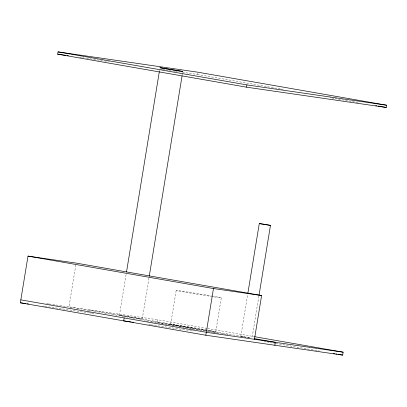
<?xml version="1.0" encoding="UTF-8"?>
<svg xmlns="http://www.w3.org/2000/svg" width="407" height="407" viewBox="0 0 407 407"><rect width="100%" height="100%" fill="white"/><g stroke="black" fill="none" stroke-linecap="round" stroke-linejoin="round"><path stroke-width="0.31" stroke-dasharray="2.04 1.53" d="M75.819 264.972L68.961 306.858L205.728 330.774M89.677 311.07L89.871 309.895L249.211 337.759M148.931 278.19L142.267 318.91L132.285 317.46L119.434 315.211L126.104 274.496M159.34 71.53L159.544 70.279M182.168 75.229L182.784 71.469M182.382 72.263L197.42 74.445L197.604 73.321M207 328.368L157.667 319.744L157.188 322.675L205.27 331.084M170.655 324.267L176.195 290.435M192.826 330.311L193.208 327.966L149.654 321.581M215.766 331.659L221.306 297.827M240.807 336.36L247.68 294.378M258.872 296.194L251.989 338.192M119.434 315.211L142.267 318.91M241.203 336.38L243.844 336.777M79.609 57.336L82.117 57.697M82.743 57.789L83.995 57.972M86.503 58.333L107.809 61.432M108.435 61.523L109.687 61.701M160.444 69.078L162.327 69.348M162.953 69.439L165.461 69.806M166.087 69.897L168.595 70.258M169.22 70.35L174.857 71.169M175.488 71.261L177.991 71.627M178.622 71.718L179.874 71.897M46.566 303.602L48.448 303.876M49.074 303.968L157.667 319.744M42.944 306.079L44.2 306.262M44.826 306.354L47.965 306.812M48.596 306.903L88.762 312.734M89.392 312.825L91.275 313.1M91.901 313.192L94.414 313.558M146.515 321.123L149.028 321.489M148.794 324.516L150.676 324.786M151.307 324.878L153.815 325.244M154.446 325.335L192.73 330.896M248.529 337.688L249.384 337.82M244.271 336.843L249.857 337.769M244.688 337.062L245.635 337.22M197.42 74.445L280.591 88.991M281.217 89.102L283.72 89.54M329.996 97.629L331.247 97.848M331.873 97.96L334.376 98.397M335.002 98.504L359.391 102.768M207.626 328.48L253.841 336.558M206.349 330.881L225.712 334.264M226.333 334.376L228.21 334.702M207.768 331.522L212.764 332.392M213.39 332.504L215.888 332.941M216.514 333.048L219.012 333.486M263.975 341.346L266.473 341.783M267.099 341.895L269.597 342.333M270.223 342.44L275.218 343.315M275.839 343.422L314.56 350.193M315.186 350.305L317.684 350.737M318.31 350.849L319.556 351.068M242.943 336.762L241.178 336.441M206.502 329.879A22.858 0.321 9.3 0 1 202.574 329.792A22.858 0.321 9.3 0 1 170.731 324.257A22.858 0.321 9.3 0 1 205.896 329.772M212.042 296.047A22.858 0.321 9.3 0 1 212.917 296.703M212.332 296.611A22.858 0.321 9.3 0 1 182.326 291.661A22.858 0.321 9.3 0 1 181.588 291.112A22.858 0.321 9.3 0 1 211.437 295.94"/><path stroke-width="0.61" d="M57.677 54.146L58.048 51.893L197.787 72.192L386.65 105.215L386.279 107.473L246.54 87.174L57.677 54.146L65.822 55.332M254.461 336.67L343.142 352.177L342.663 355.108L205.825 335.231L20.35 302.798L27.997 256.105L76.129 263.1L261.604 295.533L254.436 339.29M126.516 271.988L159.34 71.53M124.171 317.933L123.687 320.869L131.222 321.962M149.242 276.312L182.066 75.855M205.825 335.231L213.472 288.538L261.604 295.533M246.54 87.174L246.907 84.915L386.65 105.215M247.883 293.126L259.274 223.58L264.163 224.288L270.467 225.392L259.076 294.938M274.867 345.258L275.346 342.328L254.192 338.629M270.467 225.392L259.274 223.58M67.079 55.515L68.33 55.698M20.35 302.798L25.997 303.617M27.254 303.8L28.51 303.983M343.142 352.177L206.308 332.3L20.828 299.867M132.478 322.146L133.73 322.329M375.651 105.611L376.902 105.83M378.149 106.049L386.279 107.473M58.048 51.893L246.907 84.915M27.997 256.105L213.472 288.538M333.297 353.469L334.544 353.688M335.795 353.907L337.042 354.126M338.293 354.344L342.663 355.108M159.971 67.73L182.784 71.469L159.971 67.73"/></g></svg>
